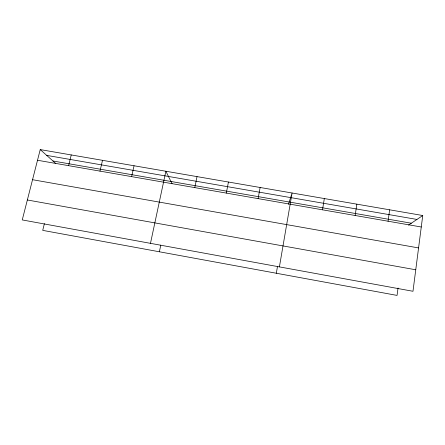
<?xml version="1.0" encoding="UTF-8"?>
<svg xmlns="http://www.w3.org/2000/svg" width="445" height="445" viewBox="0 0 445 445"><rect width="100%" height="100%" fill="white"/><g stroke="black" fill="none" stroke-linecap="round" stroke-linejoin="round"><path stroke-width="0.67" d="M422.75 215.519L412.982 291.28L22.25 219.93L40.239 149.592L422.75 215.519L408.516 225.126M398.047 288.015L397.057 295.408L42.714 230.365L44.389 223.629M388.062 221.221L389.653 209.817M355.143 215.497L356.851 204.16M322.514 209.823L324.327 198.559M276.317 273.247L277.485 266.444M279.404 266.889L292.087 193.002L288.449 204.311M258.1 198.62L260.125 187.49M226.31 193.091L228.441 182.033M194.788 187.612L197.024 176.615M159.388 251.781L160.784 245.134M150.477 243.348L165.874 171.247L172.065 183.763M131.62 176.626L134.051 165.763M99.975 171.125L102.511 160.328M68.608 165.668L71.239 154.938M46.714 155.388L416.943 219.441M52.972 160.99L411.341 223.218M37.514 160.261L421.27 226.994M32.541 179.702L418.573 247.926M27.351 199.983L415.752 269.781M40.239 149.592L55.825 163.549"/></g></svg>
